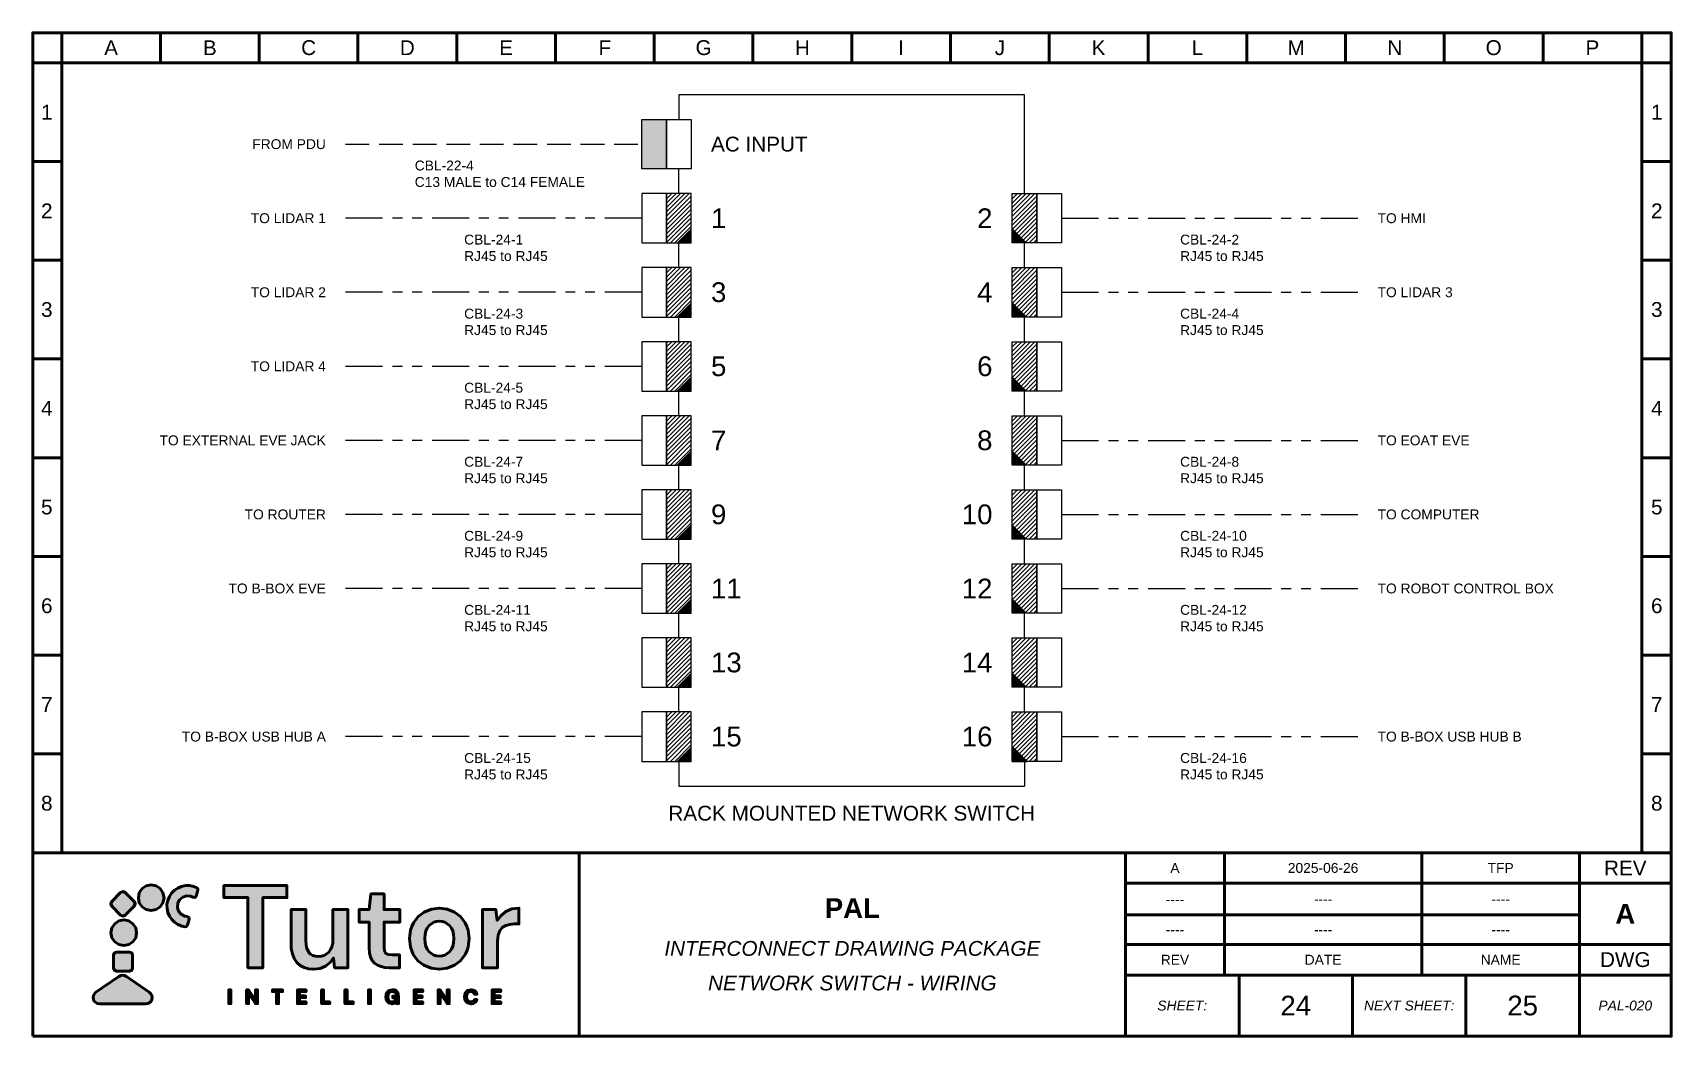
# Paper-space layout 'PAL-024' of a CAD drawing. Header units: inches. Extents: x 0 to 16.6, y 0 to 10.2.
# The model-space entities are those that its viewports show. They can reach past a viewport. Long polylines and large blocks are cut down to what shows.
import ezdxf

# ---------------------------------------------------------------- set-up
doc = ezdxf.new("R2010")
doc.units = ezdxf.units.IN
doc.header["$MEASUREMENT"] = 0
for name, pattern in [('ACAD_ISO02W100', [15, 12, -3]), ('ACAD_ISO03W100', [30, 12, -18]), ('PHANTOM', [2.5, 1.25, -0.25, 0.25, -0.25, 0.25, -0.25])]:
    doc.linetypes.add(name, pattern=pattern)
doc.layers.add('Layer 1', color=7, linetype='Continuous')
doc.styles.get("Standard").update_dxf_attribs({"font": 'arial.ttf'})

msp = doc.modelspace()

# ---------------------------------------------------------------- hatches: boundary and pattern name
h = msp.add_hatch(color=1)
h.dxf.hatch_style = 1
h.paths.add_polyline_path([(56.02, 26.546), (56.27, 26.546), (56.27, 27.046), (56.02, 27.046)])
h = msp.add_hatch()
h.set_pattern_fill('ANSI31', color=5, scale=0.25)
h.set_pattern_definition([(45, (44.625, 2.046257), (-0.022097087, 0.022097087), [])])
h.paths.add_polyline_path([(56.27, 25.796), (56.52, 25.796), (56.52, 26.296), (56.27, 26.296)])
h = msp.add_hatch()
h.set_pattern_fill('ANSI31', color=5, scale=0.25)
h.set_pattern_definition([(45, (48.125, 2.046257), (-0.022097087, 0.022097087), [])])
h.paths.add_polyline_path([(59.77, 25.796), (60.02, 25.796), (60.02, 26.296), (59.77, 26.296)])
h = msp.add_hatch(color=3)
h.dxf.hatch_style = 1
h.paths.add_polyline_path([(56.52, 25.946), (56.52, 25.796), (56.37, 25.796)])
h = msp.add_hatch(color=3)
h.dxf.hatch_style = 1
h.paths.add_polyline_path([(59.77, 25.946), (59.77, 25.796), (59.92, 25.796)])
h = msp.add_hatch()
h.set_pattern_fill('ANSI31', color=5, scale=0.25)
h.set_pattern_definition([(45, (44.625, 1.296257), (-0.022097087, 0.022097087), [])])
h.paths.add_polyline_path([(56.27, 25.046), (56.52, 25.046), (56.52, 25.546), (56.27, 25.546)])
h = msp.add_hatch()
h.set_pattern_fill('ANSI31', color=5, scale=0.25)
h.set_pattern_definition([(45, (48.125, 1.296257), (-0.022097087, 0.022097087), [])])
h.paths.add_polyline_path([(59.77, 25.046), (60.02, 25.046), (60.02, 25.546), (59.77, 25.546)])
h = msp.add_hatch(color=3)
h.dxf.hatch_style = 1
h.paths.add_polyline_path([(56.52, 25.196), (56.52, 25.046), (56.37, 25.046)])
h = msp.add_hatch(color=3)
h.dxf.hatch_style = 1
h.paths.add_polyline_path([(59.77, 25.196), (59.77, 25.046), (59.92, 25.046)])
h = msp.add_hatch()
h.set_pattern_fill('ANSI31', color=5, scale=0.25)
h.set_pattern_definition([(45, (44.625, 0.546257), (-0.022097087, 0.022097087), [])])
h.paths.add_polyline_path([(56.27, 24.296), (56.52, 24.296), (56.52, 24.796), (56.27, 24.796)])
h = msp.add_hatch()
h.set_pattern_fill('ANSI31', color=5, scale=0.25)
h.set_pattern_definition([(45, (48.125, 0.546257), (-0.022097087, 0.022097087), [])])
h.paths.add_polyline_path([(59.77, 24.296), (60.02, 24.296), (60.02, 24.796), (59.77, 24.796)])
h = msp.add_hatch(color=3)
h.dxf.hatch_style = 1
h.paths.add_polyline_path([(56.52, 24.446), (56.52, 24.296), (56.37, 24.296)])
h = msp.add_hatch(color=3)
h.dxf.hatch_style = 1
h.paths.add_polyline_path([(59.77, 24.446), (59.77, 24.296), (59.92, 24.296)])
h = msp.add_hatch()
h.set_pattern_fill('ANSI31', color=5, scale=0.25)
h.set_pattern_definition([(45, (44.625, -0.203743), (-0.022097087, 0.022097087), [])])
h.paths.add_polyline_path([(56.27, 23.546), (56.52, 23.546), (56.52, 24.046), (56.27, 24.046)])
h = msp.add_hatch()
h.set_pattern_fill('ANSI31', color=5, scale=0.25)
h.set_pattern_definition([(45, (48.125, -0.203743), (-0.022097087, 0.022097087), [])])
h.paths.add_polyline_path([(59.77, 23.546), (60.02, 23.546), (60.02, 24.046), (59.77, 24.046)])
h = msp.add_hatch(color=3)
h.dxf.hatch_style = 1
h.paths.add_polyline_path([(56.52, 23.696), (56.52, 23.546), (56.37, 23.546)])
h = msp.add_hatch(color=3)
h.dxf.hatch_style = 1
h.paths.add_polyline_path([(59.77, 23.696), (59.77, 23.546), (59.92, 23.546)])
h = msp.add_hatch()
h.set_pattern_fill('ANSI31', color=5, scale=0.25)
h.set_pattern_definition([(45, (44.625, -0.953743), (-0.022097087, 0.022097087), [])])
h.paths.add_polyline_path([(56.27, 22.796), (56.52, 22.796), (56.52, 23.296), (56.27, 23.296)])
h = msp.add_hatch()
h.set_pattern_fill('ANSI31', color=5, scale=0.25)
h.set_pattern_definition([(45, (48.125, -0.953743), (-0.022097087, 0.022097087), [])])
h.paths.add_polyline_path([(59.77, 22.796), (60.02, 22.796), (60.02, 23.296), (59.77, 23.296)])
h = msp.add_hatch(color=3)
h.dxf.hatch_style = 1
h.paths.add_polyline_path([(56.52, 22.946), (56.52, 22.796), (56.37, 22.796)])
h = msp.add_hatch(color=3)
h.dxf.hatch_style = 1
h.paths.add_polyline_path([(59.77, 22.946), (59.77, 22.796), (59.92, 22.796)])
h = msp.add_hatch()
h.set_pattern_fill('ANSI31', color=5, scale=0.25)
h.set_pattern_definition([(45, (44.625, -1.703743), (-0.022097087, 0.022097087), [])])
h.paths.add_polyline_path([(56.27, 22.046), (56.52, 22.046), (56.52, 22.546), (56.27, 22.546)])
h = msp.add_hatch()
h.set_pattern_fill('ANSI31', color=5, scale=0.25)
h.set_pattern_definition([(45, (48.125, -1.703743), (-0.022097087, 0.022097087), [])])
h.paths.add_polyline_path([(59.77, 22.046), (60.02, 22.046), (60.02, 22.546), (59.77, 22.546)])
h = msp.add_hatch(color=3)
h.dxf.hatch_style = 1
h.paths.add_polyline_path([(56.52, 22.196), (56.52, 22.046), (56.37, 22.046)])
h = msp.add_hatch(color=3)
h.dxf.hatch_style = 1
h.paths.add_polyline_path([(59.77, 22.196), (59.77, 22.046), (59.92, 22.046)])
h = msp.add_hatch()
h.set_pattern_fill('ANSI31', color=5, scale=0.25)
h.set_pattern_definition([(45, (44.625, -2.453743), (-0.022097087, 0.022097087), [])])
h.paths.add_polyline_path([(56.27, 21.296), (56.52, 21.296), (56.52, 21.796), (56.27, 21.796)])
h = msp.add_hatch()
h.set_pattern_fill('ANSI31', color=5, scale=0.25)
h.set_pattern_definition([(45, (48.125, -2.453743), (-0.022097087, 0.022097087), [])])
h.paths.add_polyline_path([(59.77, 21.296), (60.02, 21.296), (60.02, 21.796), (59.77, 21.796)])
h = msp.add_hatch(color=3)
h.dxf.hatch_style = 1
h.paths.add_polyline_path([(56.52, 21.446), (56.52, 21.296), (56.37, 21.296)])
h = msp.add_hatch(color=3)
h.dxf.hatch_style = 1
h.paths.add_polyline_path([(59.77, 21.446), (59.77, 21.296), (59.92, 21.296)])
h = msp.add_hatch()
h.set_pattern_fill('ANSI31', color=5, scale=0.25)
h.set_pattern_definition([(45, (44.625, -3.203743), (-0.022097087, 0.022097087), [])])
h.paths.add_polyline_path([(56.27, 20.546), (56.52, 20.546), (56.52, 21.046), (56.27, 21.046)])
h = msp.add_hatch()
h.set_pattern_fill('ANSI31', color=5, scale=0.25)
h.set_pattern_definition([(45, (48.125, -3.203743), (-0.022097087, 0.022097087), [])])
h.paths.add_polyline_path([(59.77, 20.546), (60.02, 20.546), (60.02, 21.046), (59.77, 21.046)])
h = msp.add_hatch(color=3)
h.dxf.hatch_style = 1
h.paths.add_polyline_path([(56.52, 20.696), (56.52, 20.546), (56.37, 20.546)])
h = msp.add_hatch(color=3)
h.dxf.hatch_style = 1
h.paths.add_polyline_path([(59.77, 20.696), (59.77, 20.546), (59.92, 20.546)])

# ---------------------------------------------------------------- linework, layer by layer
for p, q in [((59.895, 27.296), (56.395, 27.296)), ((56.395, 27.296), (56.395, 27.046)), ((59.895, 26.296), (59.895, 27.296)), ((56.395, 26.296), (56.395, 26.546)), ((56.395, 25.546), (56.395, 25.796)), ((59.895, 25.546), (59.895, 25.796)), ((56.395, 24.796), (56.395, 25.046)), ((59.895, 24.796), (59.895, 25.046)), ((56.395, 24.046), (56.395, 24.296)), ((59.895, 24.046), (59.895, 24.296)), ((56.395, 23.296), (56.395, 23.546)), ((59.895, 23.296), (59.895, 23.546)), ((56.395, 22.546), (56.395, 22.796)), ((59.895, 22.546), (59.895, 22.796)), ((56.395, 21.796), (56.395, 22.046)), ((59.895, 21.796), (59.895, 22.046)), ((56.395, 21.046), (56.395, 21.296)), ((59.895, 21.046), (59.895, 21.296)), ((56.395, 20.546), (56.395, 20.296)), ((59.895, 20.546), (59.895, 20.296)), ((56.395, 20.296), (59.895, 20.296))]:
    msp.add_line(p, q)
at = {"color": 1, "linetype": 'ACAD_ISO02W100', "ltscale": 0.02}
msp.add_line((53.02, 26.796), (56.02, 26.796), dxfattribs=at)
at = {"color": 5, "linetype": 'PHANTOM', "ltscale": 0.3}
for p, q in [((56.02, 26.046), (53.02, 26.046)), ((60.27, 26.046), (63.27, 26.046)), ((56.02, 25.296), (53.02, 25.296)), ((60.27, 25.296), (63.27, 25.296)), ((56.02, 24.546), (53.02, 24.546)), ((56.02, 23.796), (53.02, 23.796)), ((60.27, 23.796), (63.27, 23.796)), ((56.02, 23.046), (53.02, 23.046)), ((60.27, 23.046), (63.27, 23.046)), ((56.02, 22.296), (53.02, 22.296)), ((60.27, 22.296), (63.27, 22.296)), ((56.02, 20.796), (53.02, 20.796)), ((60.27, 20.796), (63.27, 20.796))]:
    msp.add_line(p, q, dxfattribs=at)
at = {"color": 3}
for p, q in [((59.77, 20.546), (59.77, 20.696)), ((59.92, 20.546), (59.77, 20.696)), ((59.77, 20.546), (59.92, 20.546))]:
    msp.add_line(p, q, dxfattribs=at)
at = {"linetype": 'ACAD_ISO03W100', "ltscale": 0.02}
msp.add_lwpolyline([(50.145, 27.621), (66.145, 27.621), (66.145, 19.621), (50.145, 19.621)], close=True, dxfattribs=at)
at = {"color": 1}
for points in [[(56.02, 27.046), (56.27, 27.046), (56.27, 26.546), (56.02, 26.546)], [(56.27, 27.046), (56.52, 27.046), (56.52, 26.546), (56.27, 26.546)]]:
    msp.add_lwpolyline(points, close=True, dxfattribs=at)
at = {"color": 5}
for points in [[(56.27, 26.296), (56.02, 26.296), (56.02, 25.796), (56.27, 25.796)], [(56.52, 26.296), (56.27, 26.296), (56.27, 25.796), (56.52, 25.796)], [(59.77, 26.296), (60.02, 26.296), (60.02, 25.796), (59.77, 25.796)], [(60.02, 26.296), (60.27, 26.296), (60.27, 25.796), (60.02, 25.796)], [(56.27, 25.546), (56.02, 25.546), (56.02, 25.046), (56.27, 25.046)], [(56.52, 25.546), (56.27, 25.546), (56.27, 25.046), (56.52, 25.046)], [(59.77, 25.546), (60.02, 25.546), (60.02, 25.046), (59.77, 25.046)], [(60.02, 25.546), (60.27, 25.546), (60.27, 25.046), (60.02, 25.046)], [(56.27, 24.796), (56.02, 24.796), (56.02, 24.296), (56.27, 24.296)], [(56.52, 24.796), (56.27, 24.796), (56.27, 24.296), (56.52, 24.296)], [(59.77, 24.796), (60.02, 24.796), (60.02, 24.296), (59.77, 24.296)], [(60.02, 24.796), (60.27, 24.796), (60.27, 24.296), (60.02, 24.296)], [(56.27, 24.046), (56.02, 24.046), (56.02, 23.546), (56.27, 23.546)], [(56.52, 24.046), (56.27, 24.046), (56.27, 23.546), (56.52, 23.546)], [(59.77, 24.046), (60.02, 24.046), (60.02, 23.546), (59.77, 23.546)], [(60.02, 24.046), (60.27, 24.046), (60.27, 23.546), (60.02, 23.546)], [(56.27, 23.296), (56.02, 23.296), (56.02, 22.796), (56.27, 22.796)], [(56.52, 23.296), (56.27, 23.296), (56.27, 22.796), (56.52, 22.796)], [(59.77, 23.296), (60.02, 23.296), (60.02, 22.796), (59.77, 22.796)], [(60.02, 23.296), (60.27, 23.296), (60.27, 22.796), (60.02, 22.796)], [(56.27, 22.546), (56.02, 22.546), (56.02, 22.046), (56.27, 22.046)], [(56.52, 22.546), (56.27, 22.546), (56.27, 22.046), (56.52, 22.046)], [(59.77, 22.546), (60.02, 22.546), (60.02, 22.046), (59.77, 22.046)], [(60.02, 22.546), (60.27, 22.546), (60.27, 22.046), (60.02, 22.046)], [(56.27, 21.796), (56.02, 21.796), (56.02, 21.296), (56.27, 21.296)], [(56.52, 21.796), (56.27, 21.796), (56.27, 21.296), (56.52, 21.296)], [(59.77, 21.796), (60.02, 21.796), (60.02, 21.296), (59.77, 21.296)], [(60.02, 21.796), (60.27, 21.796), (60.27, 21.296), (60.02, 21.296)], [(56.27, 21.046), (56.02, 21.046), (56.02, 20.546), (56.27, 20.546)], [(56.52, 21.046), (56.27, 21.046), (56.27, 20.546), (56.52, 20.546)], [(59.77, 21.046), (60.02, 21.046), (60.02, 20.546), (59.77, 20.546)], [(60.02, 21.046), (60.27, 21.046), (60.27, 20.546), (60.02, 20.546)]]:
    msp.add_lwpolyline(points, close=True, dxfattribs=at)

# ---------------------------------------------------------------- texts
at = {"color": 3, "char_height": 0.1, "width": 4.46392}
for s, insert, attachment_point in [('{\\C256;FROM PDU}', (52.82, 26.796), 6), ('{\\C256;CBL-22-4\\PC13 MALE to C14 FEMALE}', (53.72, 26.496), 4), ('{\\C256;TO LIDAR 1}', (52.82, 26.046), 6), ('{\\C256;TO HMI}', (63.47, 26.046), 4), ('{\\C256;CBL-24-1\\PRJ45 to RJ45}', (54.22, 25.746), 4), ('{\\C256;CBL-24-2\\PRJ45 to RJ45}', (61.47, 25.746), 4), ('{\\C256;TO LIDAR 2}', (52.82, 25.296), 6), ('{\\C256;TO LIDAR 3}', (63.47, 25.296), 4), ('{\\C256;CBL-24-3\\PRJ45 to RJ45}', (54.22, 24.996), 4), ('{\\C256;CBL-24-4\\PRJ45 to RJ45}', (61.47, 24.996), 4), ('{\\C256;TO LIDAR 4}', (52.82, 24.546), 6), ('{\\C256;CBL-24-5\\PRJ45 to RJ45}', (54.22, 24.246), 4), ('{\\C256;TO EXTERNAL EVE JACK}', (52.82, 23.796), 6), ('{\\C256;TO EOAT EVE}', (63.47, 23.796), 4), ('{\\C256;CBL-24-7\\PRJ45 to RJ45}', (54.22, 23.496), 4), ('{\\C256;CBL-24-8\\PRJ45 to RJ45}', (61.47, 23.496), 4), ('{\\C256;TO ROUTER}', (52.82, 23.046), 6), ('{\\C256;TO COMPUTER}', (63.47, 23.046), 4), ('{\\C256;CBL-24-9\\PRJ45 to RJ45}', (54.22, 22.746), 4), ('{\\C256;CBL-24-10\\PRJ45 to RJ45}', (61.47, 22.746), 4), ('{\\C256;TO B-BOX EVE}', (52.82, 22.296), 6), ('{\\C256;TO ROBOT CONTROL BOX}', (63.47, 22.296), 4), ('{\\C256;CBL-24-11\\PRJ45 to RJ45}', (54.22, 21.996), 4), ('{\\C256;CBL-24-12\\PRJ45 to RJ45}', (61.47, 21.996), 4), ('{\\C256;TO B-BOX USB HUB A}', (52.82, 20.796), 6), ('{\\C256;TO B-BOX USB HUB B}', (63.47, 20.796), 4), ('{\\C256;CBL-24-15\\PRJ45 to RJ45}', (54.22, 20.496), 4), ('{\\C256;CBL-24-16\\PRJ45 to RJ45}', (61.47, 20.496), 4)]:
    msp.add_mtext(s, dxfattribs=dict(at, insert=insert, attachment_point=attachment_point))
at = {"color": 3}
for s, width, insert, char_height, attachment_point in [('{\\C256;AC INPUT}', 1.28151, (56.72, 26.796), 0.15, 4), ('{\\C256;1}', 1.28151, (56.72, 26.046), 0.2, 4), ('{\\C256;2}', 1.28151, (59.57, 26.046), 0.2, 6), ('{\\C256;3}', 1.28151, (56.72, 25.296), 0.2, 4), ('{\\C256;4}', 1.28151, (59.57, 25.296), 0.2, 6), ('{\\C256;5}', 1.28151, (56.72, 24.546), 0.2, 4), ('{\\C256;6}', 1.28151, (59.57, 24.546), 0.2, 6), ('{\\C256;7}', 1.28151, (56.72, 23.796), 0.2, 4), ('{\\C256;8}', 1.28151, (59.57, 23.796), 0.2, 6), ('{\\C256;9}', 1.28151, (56.72, 23.046), 0.2, 4), ('{\\C256;10}', 1.28151, (59.57, 23.046), 0.2, 6), ('{\\C256;12}', 1.28151, (59.57, 22.296), 0.2, 6), ('{\\C256;11}', 1.28151, (56.72, 22.296), 0.2, 4), ('{\\C256;13}', 1.28151, (56.72, 21.546), 0.2, 4), ('{\\C256;14}', 1.28151, (59.57, 21.546), 0.2, 6), ('{\\C256;15}', 1.28151, (56.72, 20.796), 0.2, 4), ('{\\C256;16}', 1.28151, (59.57, 20.796), 0.2, 6), ('{\\C256;RACK MOUNTED NETWORK SWITCH}', 3.7554, (58.145, 20.096), 0.15, 2)]:
    msp.add_mtext_dynamic_manual_height_columns(s, width=width, gutter_width=1, heights=[0], dxfattribs=dict(at, insert=insert, char_height=char_height, attachment_point=attachment_point))

psp = doc.layouts.new('PAL-024')

# ---------------------------------------------------------------- hatches: boundary and pattern name
at = {"lineweight": 50, "true_color": 0x347eec}
h = psp.add_hatch(color=150, dxfattribs=at)
h.dxf.hatch_style = 1
h.paths.add_polyline_path([(1.153, 0.337), (1.175, 0.34), (1.194, 0.35), (1.208, 0.365), (1.216, 0.383), (1.219, 0.403), (1.216, 0.423), (1.207, 0.441), (1.19, 0.457), (0.958, 0.616), (0.94, 0.625), (0.92, 0.628), (0.901, 0.625), (0.883, 0.616), (0.65, 0.457), (0.634, 0.441), (0.624, 0.423), (0.621, 0.403), (0.625, 0.383), (0.633, 0.365), (0.647, 0.35), (0.665, 0.34), (0.688, 0.337)])
h.paths.add_polyline_path([(0.859, 0.863), (0.836, 0.853), (0.826, 0.83), (0.826, 0.701), (0.836, 0.678), (0.859, 0.668), (0.988, 0.668), (1.012, 0.678), (1.021, 0.701), (1.021, 0.83), (1.012, 0.853), (0.988, 0.863)])
h.paths.add_polyline_path([(0.932, 0.928), (0.983, 0.938), (1.024, 0.966), (1.052, 1.008), (1.062, 1.058), (1.052, 1.109), (1.024, 1.15), (0.983, 1.178), (0.932, 1.188), (0.882, 1.178), (0.84, 1.15), (0.812, 1.109), (0.802, 1.058), (0.812, 1.008), (0.84, 0.966), (0.882, 0.938)])
h.paths.add_polyline_path([(1.038, 1.328), (1.048, 1.351), (1.038, 1.374), (0.947, 1.465), (0.924, 1.475), (0.9, 1.465), (0.809, 1.374), (0.8, 1.351), (0.809, 1.328), (0.9, 1.236), (0.924, 1.227), (0.947, 1.236)])
h.paths.add_polyline_path([(1.117, 1.321), (1.158, 1.293), (1.209, 1.283), (1.259, 1.293), (1.301, 1.321), (1.328, 1.362), (1.339, 1.413), (1.328, 1.463), (1.301, 1.505), (1.259, 1.533), (1.209, 1.543), (1.158, 1.533), (1.117, 1.505), (1.089, 1.463), (1.079, 1.413), (1.089, 1.362)])
h.paths.add_polyline_path([(1.37, 1.303), (1.378, 1.263), (1.394, 1.226), (1.417, 1.193), (1.445, 1.164), (1.48, 1.141), (1.519, 1.125), (1.552, 1.118), (1.568, 1.122), (1.577, 1.135), (1.595, 1.197), (1.591, 1.214), (1.575, 1.222), (1.549, 1.226), (1.512, 1.245), (1.486, 1.276), (1.474, 1.315), (1.478, 1.356), (1.497, 1.393), (1.528, 1.419), (1.567, 1.431), (1.608, 1.428), (1.632, 1.417), (1.65, 1.415), (1.663, 1.427), (1.681, 1.489), (1.68, 1.505), (1.669, 1.516), (1.638, 1.528), (1.596, 1.536), (1.555, 1.536), (1.515, 1.527), (1.478, 1.511), (1.444, 1.489), (1.416, 1.46), (1.393, 1.425), (1.377, 1.386), (1.369, 1.344)])
at = {"lineweight": 50, "true_color": 0x000000}
h = psp.add_hatch(color=18, dxfattribs=at)
h.dxf.hatch_style = 1
h.paths.add_polyline_path([(2.34, 1.414), (2.584, 1.414), (2.584, 1.536), (1.946, 1.536), (1.946, 1.414), (2.188, 1.414), (2.188, 0.704), (2.34, 0.704)])
h.paths.add_polyline_path([(2.625, 0.961), (2.628, 0.898), (2.639, 0.843), (2.658, 0.797), (2.684, 0.758), (2.718, 0.728), (2.757, 0.707), (2.803, 0.694), (2.855, 0.689), (2.92, 0.697), (2.975, 0.72), (3.021, 0.757), (3.055, 0.804), (3.067, 0.704), (3.201, 0.704), (3.201, 1.293), (3.049, 1.293), (3.049, 0.989), (3.047, 0.951), (3.039, 0.917), (3.026, 0.888), (3.008, 0.863), (2.986, 0.843), (2.961, 0.829), (2.934, 0.821), (2.904, 0.818), (2.873, 0.82), (2.846, 0.828), (2.824, 0.841), (2.807, 0.858), (2.783, 0.908), (2.776, 0.975), (2.776, 1.293), (2.625, 1.293)])
h.paths.add_polyline_path([(3.416, 0.909), (3.419, 0.856), (3.43, 0.812), (3.447, 0.776), (3.472, 0.749), (3.502, 0.729), (3.537, 0.715), (3.576, 0.706), (3.62, 0.704), (3.724, 0.704), (3.724, 0.833), (3.65, 0.833), (3.611, 0.837), (3.586, 0.849), (3.573, 0.872), (3.568, 0.908), (3.568, 1.166), (3.727, 1.166), (3.727, 1.293), (3.568, 1.293), (3.568, 1.452), (3.434, 1.452), (3.416, 1.293), (3.315, 1.293), (3.315, 1.166), (3.416, 1.166)])
h.paths.add_polyline_path([(3.834, 0.912), (3.863, 0.837), (3.91, 0.775), (3.971, 0.729), (4.045, 0.699), (4.126, 0.689), (4.207, 0.699), (4.279, 0.729), (4.341, 0.775), (4.388, 0.837), (4.405, 0.873), (4.418, 0.912), (4.428, 0.999), (4.418, 1.084), (4.405, 1.123), (4.388, 1.159), (4.341, 1.222), (4.279, 1.268), (4.207, 1.298), (4.127, 1.308), (4.046, 1.298), (3.973, 1.268), (3.912, 1.222), (3.864, 1.159), (3.847, 1.123), (3.834, 1.084), (3.824, 0.999)])
h.paths.add_polyline_path([(3.98, 0.999), (3.982, 1.04), (3.99, 1.076), (4.004, 1.106), (4.023, 1.131), (4.046, 1.15), (4.071, 1.164), (4.098, 1.173), (4.127, 1.176), (4.155, 1.173), (4.182, 1.164), (4.229, 1.131), (4.249, 1.106), (4.262, 1.076), (4.271, 1.04), (4.273, 0.999), (4.271, 0.957), (4.262, 0.921), (4.249, 0.891), (4.229, 0.865), (4.182, 0.832), (4.155, 0.824), (4.126, 0.821), (4.097, 0.824), (4.07, 0.832), (4.023, 0.865), (4.004, 0.891), (3.99, 0.921), (3.982, 0.957)], flags=16)
h.paths.add_polyline_path([(4.564, 0.704), (4.716, 0.704), (4.716, 0.972), (4.722, 1.033), (4.738, 1.078), (4.764, 1.111), (4.8, 1.132), (4.841, 1.143), (4.889, 1.147), (4.932, 1.147), (4.932, 1.308), (4.861, 1.299), (4.801, 1.273), (4.752, 1.234), (4.714, 1.183), (4.7, 1.293), (4.564, 1.293)])
h.paths.add_polyline_path([(1.995, 0.34), (2.016, 0.34), (2.016, 0.479), (1.995, 0.479)])
h.paths.add_polyline_path([(2.196, 0.445), (2.265, 0.34), (2.286, 0.34), (2.286, 0.479), (2.265, 0.479), (2.265, 0.375), (2.196, 0.479), (2.175, 0.479), (2.175, 0.34), (2.196, 0.34)])
h.paths.add_polyline_path([(2.478, 0.34), (2.499, 0.34), (2.499, 0.462), (2.54, 0.462), (2.54, 0.479), (2.437, 0.479), (2.437, 0.462), (2.478, 0.462)])
h.paths.add_polyline_path([(2.69, 0.34), (2.778, 0.34), (2.778, 0.357), (2.711, 0.357), (2.711, 0.402), (2.772, 0.402), (2.772, 0.419), (2.711, 0.419), (2.711, 0.462), (2.778, 0.462), (2.778, 0.479), (2.69, 0.479)])
h.paths.add_polyline_path([(2.934, 0.34), (3.018, 0.34), (3.018, 0.357), (2.955, 0.357), (2.955, 0.479), (2.934, 0.479)])
h.paths.add_polyline_path([(3.171, 0.34), (3.255, 0.34), (3.255, 0.357), (3.192, 0.357), (3.192, 0.479), (3.171, 0.479)])
h.paths.add_polyline_path([(3.409, 0.34), (3.43, 0.34), (3.43, 0.479), (3.409, 0.479)])
h = psp.add_hatch(color=18, dxfattribs=at)
h.dxf.hatch_style = 1
h.paths.add_polyline_path([(3.606, 0.409), (3.609, 0.431), (3.618, 0.448), (3.633, 0.458), (3.652, 0.462), (3.676, 0.456), (3.689, 0.438), (3.713, 0.438), (3.705, 0.456), (3.692, 0.47), (3.674, 0.479), (3.652, 0.481), (3.616, 0.472), (3.592, 0.447), (3.584, 0.409), (3.592, 0.372), (3.615, 0.347), (3.649, 0.338), (3.676, 0.344), (3.694, 0.361), (3.696, 0.34), (3.715, 0.34), (3.715, 0.416), (3.656, 0.416), (3.656, 0.399), (3.694, 0.399), (3.681, 0.368), (3.669, 0.36), (3.65, 0.357), (3.632, 0.36), (3.618, 0.37), (3.609, 0.387)])
h = psp.add_hatch(color=18, dxfattribs=at)
h.dxf.hatch_style = 1
h.paths.add_polyline_path([(3.892, 0.402), (3.953, 0.402), (3.953, 0.419), (3.892, 0.419), (3.892, 0.462), (3.959, 0.462), (3.959, 0.479), (3.871, 0.479), (3.871, 0.34), (3.959, 0.34), (3.959, 0.357), (3.892, 0.357)])
h.paths.add_polyline_path([(4.115, 0.34), (4.136, 0.34), (4.136, 0.445), (4.206, 0.34), (4.227, 0.34), (4.227, 0.479), (4.206, 0.479), (4.206, 0.375), (4.136, 0.479), (4.115, 0.479)])
h.paths.add_polyline_path([(4.402, 0.41), (4.405, 0.432), (4.415, 0.448), (4.429, 0.459), (4.447, 0.463), (4.472, 0.455), (4.484, 0.436), (4.507, 0.436), (4.5, 0.455), (4.487, 0.47), (4.47, 0.478), (4.448, 0.481), (4.412, 0.472), (4.389, 0.447), (4.381, 0.41), (4.389, 0.372), (4.412, 0.347), (4.448, 0.338), (4.47, 0.341), (4.487, 0.35), (4.5, 0.364), (4.507, 0.382), (4.484, 0.382), (4.472, 0.364), (4.447, 0.357), (4.429, 0.36), (4.415, 0.371), (4.405, 0.388)])
h.paths.add_polyline_path([(4.661, 0.34), (4.749, 0.34), (4.749, 0.357), (4.682, 0.357), (4.682, 0.402), (4.743, 0.402), (4.743, 0.419), (4.682, 0.419), (4.682, 0.462), (4.749, 0.462), (4.749, 0.479), (4.661, 0.479)])

# ---------------------------------------------------------------- linework, layer by layer
at = {"lineweight": 50}
for p, q in [((0.303, 9.869), (0.303, 10.173)), ((1.303, 10.173), (1.303, 9.869)), ((2.303, 10.173), (2.303, 9.869)), ((3.303, 10.173), (3.303, 9.869)), ((4.303, 10.173), (4.303, 9.869)), ((5.303, 10.173), (5.303, 9.869)), ((6.303, 10.173), (6.303, 9.869)), ((7.303, 10.173), (7.303, 9.869)), ((8.303, 10.173), (8.303, 9.869)), ((9.303, 10.173), (9.303, 9.869)), ((10.303, 10.173), (10.303, 9.869)), ((11.303, 10.173), (11.303, 9.869)), ((12.303, 10.173), (12.303, 9.869)), ((13.303, 10.173), (13.303, 9.869)), ((14.303, 10.173), (14.303, 9.869)), ((15.303, 10.173), (15.303, 9.869)), ((16.303, 9.869), (16.303, 10.173)), ((0.303, 9.869), (0.01, 9.869)), ((16.303, 9.869), (16.303, 1.869)), ((16.303, 9.869), (16.601, 9.869)), ((0.303, 8.869), (0.01, 8.869)), ((16.601, 8.869), (16.303, 8.869)), ((0.303, 7.869), (0.01, 7.869)), ((16.601, 7.869), (16.303, 7.869)), ((0.303, 6.869), (0.01, 6.869)), ((16.601, 6.869), (16.303, 6.869)), ((0.303, 5.869), (0.01, 5.869)), ((16.601, 5.869), (16.303, 5.869)), ((0.303, 4.869), (0.01, 4.869)), ((16.601, 4.869), (16.303, 4.869)), ((0.303, 3.869), (0.01, 3.869)), ((16.601, 3.869), (16.303, 3.869)), ((0.303, 2.869), (0.01, 2.869)), ((16.601, 2.869), (16.303, 2.869)), ((16.601, 1.869), (0.01, 1.869)), ((5.543, 0.01), (5.543, 1.869)), ((11.076, 0.01), (11.076, 1.869)), ((12.076, 0.629), (12.076, 1.869)), ((14.076, 0.629), (14.076, 1.869)), ((15.672, 1.869), (15.672, 0.01)), ((15.672, 1.869), (16.601, 1.869)), ((11.076, 1.559), (15.672, 1.559)), ((15.672, 1.559), (16.601, 1.559)), ((11.076, 1.239), (15.672, 1.239)), ((11.076, 0.94), (15.672, 0.94)), ((16.601, 0.94), (15.672, 0.94)), ((11.076, 0.629), (15.672, 0.629)), ((12.225, 0.01), (12.225, 0.629)), ((13.374, 0.01), (13.374, 0.629)), ((14.523, 0.01), (14.523, 0.629)), ((15.672, 0.629), (16.601, 0.629))]:
    psp.add_line(p, q, dxfattribs=at)
psp.add_lwpolyline([(0.01, 0.01), (16.601, 0.01), (16.601, 10.173), (0.01, 10.173)], close=True, dxfattribs=at)
psp.add_lwpolyline([(16.303, 1.869), (16.303, 9.869), (0.303, 9.869), (0.303, 1.869)], dxfattribs=at)
at = {"layer": 'Layer 1', "color": 150, "lineweight": 50, "true_color": 0x347eec}
for points in [[(1.339, 1.413), (1.328, 1.463), (1.301, 1.505), (1.259, 1.533), (1.209, 1.543), (1.158, 1.533), (1.117, 1.505), (1.089, 1.463), (1.079, 1.413), (1.089, 1.362), (1.117, 1.321), (1.158, 1.293), (1.209, 1.283), (1.259, 1.293), (1.301, 1.321), (1.328, 1.362), (1.339, 1.413), (1.339, 1.413)], [(1.577, 1.135), (1.568, 1.122), (1.552, 1.118), (1.519, 1.125), (1.48, 1.141), (1.445, 1.164), (1.417, 1.193), (1.394, 1.226), (1.378, 1.263), (1.37, 1.303), (1.369, 1.344), (1.377, 1.386), (1.393, 1.425), (1.416, 1.46), (1.444, 1.489), (1.478, 1.511), (1.515, 1.527), (1.555, 1.536), (1.596, 1.536), (1.638, 1.528), (1.669, 1.516), (1.68, 1.505), (1.681, 1.489), (1.663, 1.427), (1.65, 1.415), (1.632, 1.417), (1.608, 1.428), (1.567, 1.431), (1.528, 1.419), (1.497, 1.393), (1.478, 1.356), (1.474, 1.315), (1.486, 1.276), (1.512, 1.245), (1.549, 1.226), (1.575, 1.222), (1.591, 1.214), (1.595, 1.197), (1.577, 1.135), (1.577, 1.135)], [(0.9, 1.236), (0.924, 1.227), (0.947, 1.236), (1.038, 1.328), (1.048, 1.351), (1.038, 1.374), (0.947, 1.465), (0.924, 1.475), (0.9, 1.465), (0.809, 1.374), (0.8, 1.351), (0.809, 1.328), (0.9, 1.236), (0.9, 1.236)], [(1.062, 1.058), (1.052, 1.109), (1.024, 1.15), (0.983, 1.178), (0.932, 1.188), (0.882, 1.178), (0.84, 1.15), (0.812, 1.109), (0.802, 1.058), (0.812, 1.008), (0.84, 0.966), (0.882, 0.938), (0.932, 0.928), (0.983, 0.938), (1.024, 0.966), (1.052, 1.008), (1.062, 1.058), (1.062, 1.058)], [(0.826, 0.701), (0.836, 0.678), (0.859, 0.668), (0.988, 0.668), (1.012, 0.678), (1.021, 0.701), (1.021, 0.83), (1.012, 0.853), (0.988, 0.863), (0.859, 0.863), (0.836, 0.853), (0.826, 0.83), (0.826, 0.701), (0.826, 0.701)], [(0.883, 0.616), (0.901, 0.625), (0.92, 0.628), (0.94, 0.625), (0.958, 0.616), (1.19, 0.457), (1.207, 0.441), (1.216, 0.423), (1.219, 0.403), (1.216, 0.383), (1.208, 0.365), (1.194, 0.35), (1.175, 0.34), (1.153, 0.337), (0.688, 0.337), (0.665, 0.34), (0.647, 0.35), (0.633, 0.365), (0.625, 0.383), (0.621, 0.403), (0.624, 0.423), (0.634, 0.441), (0.65, 0.457), (0.883, 0.616), (0.883, 0.616)]]:
    psp.add_lwpolyline(points, close=True, dxfattribs=at)
at = {"layer": 'Layer 1', "color": 7, "lineweight": 50}
for points in [[(2.188, 0.704), (2.188, 1.414), (1.946, 1.414), (1.946, 1.536), (2.584, 1.536), (2.584, 1.414), (2.34, 1.414), (2.34, 0.704), (2.188, 0.704), (2.188, 0.704)], [(3.62, 0.704), (3.576, 0.706), (3.537, 0.715), (3.502, 0.729), (3.472, 0.749), (3.447, 0.776), (3.43, 0.812), (3.419, 0.856), (3.416, 0.909), (3.416, 1.166), (3.315, 1.166), (3.315, 1.293), (3.416, 1.293), (3.434, 1.452), (3.568, 1.452), (3.568, 1.293), (3.727, 1.293), (3.727, 1.166), (3.568, 1.166), (3.568, 0.908), (3.573, 0.872), (3.586, 0.849), (3.611, 0.837), (3.65, 0.833), (3.724, 0.833), (3.724, 0.704), (3.62, 0.704), (3.62, 0.704)], [(2.855, 0.689), (2.803, 0.694), (2.757, 0.707), (2.718, 0.728), (2.684, 0.758), (2.658, 0.797), (2.639, 0.843), (2.628, 0.898), (2.625, 0.961), (2.625, 1.293), (2.776, 1.293), (2.776, 0.975), (2.783, 0.908), (2.807, 0.858), (2.824, 0.841), (2.846, 0.828), (2.873, 0.82), (2.904, 0.818), (2.934, 0.821), (2.961, 0.829), (2.986, 0.843), (3.008, 0.863), (3.026, 0.888), (3.039, 0.917), (3.047, 0.951), (3.049, 0.989), (3.049, 1.293), (3.201, 1.293), (3.201, 0.704), (3.067, 0.704), (3.055, 0.804), (3.021, 0.757), (2.975, 0.72), (2.92, 0.697), (2.855, 0.689), (2.855, 0.689)], [(4.126, 0.689), (4.045, 0.699), (3.971, 0.729), (3.91, 0.775), (3.863, 0.837), (3.834, 0.912), (3.824, 0.999), (3.834, 1.084), (3.847, 1.123), (3.864, 1.159), (3.912, 1.222), (3.973, 1.268), (4.046, 1.298), (4.127, 1.308), (4.207, 1.298), (4.279, 1.268), (4.341, 1.222), (4.388, 1.159), (4.405, 1.123), (4.418, 1.084), (4.428, 0.999), (4.418, 0.912), (4.405, 0.873), (4.388, 0.837), (4.341, 0.775), (4.279, 0.729), (4.207, 0.699), (4.126, 0.689), (4.126, 0.689)], [(4.126, 0.821), (4.155, 0.824), (4.182, 0.832), (4.229, 0.865), (4.249, 0.891), (4.262, 0.921), (4.271, 0.957), (4.273, 0.999), (4.271, 1.04), (4.262, 1.076), (4.249, 1.106), (4.229, 1.131), (4.182, 1.164), (4.155, 1.173), (4.127, 1.176), (4.098, 1.173), (4.071, 1.164), (4.046, 1.15), (4.023, 1.131), (4.004, 1.106), (3.99, 1.076), (3.982, 1.04), (3.98, 0.999), (3.982, 0.957), (3.99, 0.921), (4.004, 0.891), (4.023, 0.865), (4.07, 0.832), (4.097, 0.824), (4.126, 0.821), (4.126, 0.821)], [(4.564, 0.704), (4.564, 1.293), (4.7, 1.293), (4.714, 1.183), (4.752, 1.234), (4.801, 1.273), (4.861, 1.299), (4.932, 1.308), (4.932, 1.147), (4.889, 1.147), (4.841, 1.143), (4.8, 1.132), (4.764, 1.111), (4.738, 1.078), (4.722, 1.033), (4.716, 0.972), (4.716, 0.704), (4.564, 0.704), (4.564, 0.704)], [(1.995, 0.34), (1.995, 0.479), (2.016, 0.479), (2.016, 0.34), (1.995, 0.34), (1.995, 0.34)], [(2.175, 0.34), (2.175, 0.479), (2.196, 0.479), (2.265, 0.375), (2.265, 0.479), (2.286, 0.479), (2.286, 0.34), (2.265, 0.34), (2.196, 0.445), (2.196, 0.34), (2.175, 0.34), (2.175, 0.34)], [(2.478, 0.34), (2.478, 0.462), (2.437, 0.462), (2.437, 0.479), (2.54, 0.479), (2.54, 0.462), (2.499, 0.462), (2.499, 0.34), (2.478, 0.34), (2.478, 0.34)], [(2.69, 0.34), (2.69, 0.479), (2.778, 0.479), (2.778, 0.462), (2.711, 0.462), (2.711, 0.419), (2.772, 0.419), (2.772, 0.402), (2.711, 0.402), (2.711, 0.357), (2.778, 0.357), (2.778, 0.34), (2.69, 0.34), (2.69, 0.34)], [(2.934, 0.34), (2.934, 0.479), (2.955, 0.479), (2.955, 0.357), (3.018, 0.357), (3.018, 0.34), (2.934, 0.34), (2.934, 0.34)], [(3.171, 0.34), (3.171, 0.479), (3.192, 0.479), (3.192, 0.357), (3.255, 0.357), (3.255, 0.34), (3.171, 0.34), (3.171, 0.34)], [(3.409, 0.34), (3.409, 0.479), (3.43, 0.479), (3.43, 0.34), (3.409, 0.34), (3.409, 0.34)], [(3.649, 0.338), (3.615, 0.347), (3.592, 0.372), (3.584, 0.409), (3.592, 0.447), (3.616, 0.472), (3.652, 0.481), (3.674, 0.479), (3.692, 0.47), (3.705, 0.456), (3.713, 0.438), (3.689, 0.438), (3.676, 0.456), (3.652, 0.462), (3.633, 0.458), (3.618, 0.448), (3.609, 0.431), (3.606, 0.409), (3.609, 0.387), (3.618, 0.37), (3.632, 0.36), (3.65, 0.357), (3.669, 0.36), (3.681, 0.368), (3.694, 0.399), (3.656, 0.399), (3.656, 0.416), (3.715, 0.416), (3.715, 0.34), (3.696, 0.34), (3.694, 0.361), (3.676, 0.344), (3.649, 0.338), (3.649, 0.338)], [(3.871, 0.34), (3.871, 0.479), (3.959, 0.479), (3.959, 0.462), (3.892, 0.462), (3.892, 0.419), (3.953, 0.419), (3.953, 0.402), (3.892, 0.402), (3.892, 0.357), (3.959, 0.357), (3.959, 0.34), (3.871, 0.34), (3.871, 0.34)], [(4.115, 0.34), (4.115, 0.479), (4.136, 0.479), (4.206, 0.375), (4.206, 0.479), (4.227, 0.479), (4.227, 0.34), (4.206, 0.34), (4.136, 0.445), (4.136, 0.34), (4.115, 0.34), (4.115, 0.34)], [(4.448, 0.338), (4.412, 0.347), (4.389, 0.372), (4.381, 0.41), (4.389, 0.447), (4.412, 0.472), (4.448, 0.481), (4.47, 0.478), (4.487, 0.47), (4.5, 0.455), (4.507, 0.436), (4.484, 0.436), (4.472, 0.455), (4.447, 0.463), (4.429, 0.459), (4.415, 0.448), (4.405, 0.432), (4.402, 0.41), (4.405, 0.388), (4.415, 0.371), (4.429, 0.36), (4.447, 0.357), (4.472, 0.364), (4.484, 0.382), (4.507, 0.382), (4.5, 0.364), (4.487, 0.35), (4.47, 0.341), (4.448, 0.338), (4.448, 0.338)], [(4.661, 0.34), (4.661, 0.479), (4.749, 0.479), (4.749, 0.462), (4.682, 0.462), (4.682, 0.419), (4.743, 0.419), (4.743, 0.402), (4.682, 0.402), (4.682, 0.357), (4.749, 0.357), (4.749, 0.34), (4.661, 0.34), (4.661, 0.34)]]:
    psp.add_lwpolyline(points, close=True, dxfattribs=at)

# ---------------------------------------------------------------- texts
at = {"lineweight": 50}
for s, width, heights, insert, char_height, attachment_point in [('\\pxqc;A', 1, [0], (0.303, 10.021), 0.15, 4), ('\\pxqc;B', 1, [0], (1.303, 10.021), 0.15, 4), ('\\pxqc;C', 1, [0], (2.303, 10.021), 0.15, 4), ('\\pxqc;D', 1, [0], (3.303, 10.021), 0.15, 4), ('\\pxqc;E', 1, [0], (4.303, 10.021), 0.15, 4), ('\\pxqc;F', 1, [0], (5.303, 10.021), 0.15, 4), ('\\pxqc;G', 1, [0], (6.303, 10.021), 0.15, 4), ('\\pxqc;H', 1, [0], (7.303, 10.021), 0.15, 4), ('\\pxqc;I', 1, [0], (8.303, 10.021), 0.15, 4), ('\\pxqc;J', 1, [0], (9.303, 10.021), 0.15, 4), ('\\pxqc;K', 1, [0], (10.303, 10.021), 0.15, 4), ('\\pxqc;L', 1, [0], (11.303, 10.021), 0.15, 4), ('\\pxqc;M', 1, [0], (12.303, 10.021), 0.15, 4), ('\\pxqc;N', 1, [0], (13.303, 10.021), 0.15, 4), ('\\pxqc;O', 1, [0], (14.303, 10.021), 0.15, 4), ('\\pxqc;P', 1, [0], (15.303, 10.021), 0.15, 4), ('1', 0.28267, [0.985], (0.152, 9.369), 0.15, 5), ('1', 0.28267, [0.985], (16.455, 9.369), 0.15, 5), ('2', 0.28267, [0.985], (0.152, 8.369), 0.15, 5), ('2', 0.28267, [0.985], (16.455, 8.369), 0.15, 5), ('3', 0.28267, [0.985], (0.152, 7.369), 0.15, 5), ('3', 0.28267, [0.985], (16.455, 7.369), 0.15, 5), ('4', 0.28267, [0.985], (0.152, 6.369), 0.15, 5), ('4', 0.28267, [0.985], (16.455, 6.369), 0.15, 5), ('5', 0.28267, [0.985], (0.152, 5.369), 0.15, 5), ('5', 0.28267, [0.985], (16.455, 5.369), 0.15, 5), ('6', 0.28267, [0.985], (0.152, 4.369), 0.15, 5), ('6', 0.28267, [0.985], (16.455, 4.369), 0.15, 5), ('7', 0.28267, [0.985], (0.152, 3.369), 0.15, 5), ('7', 0.28267, [0.985], (16.455, 3.369), 0.15, 5), ('8', 0.28267, [0.985], (0.152, 2.369), 0.15, 5), ('8', 0.28267, [0.985], (16.455, 2.369), 0.15, 5), ('A', 1, [0], (11.576, 1.714), 0.1, 5), ('2025-06-26', 1, [0], (13.076, 1.714), 0.1, 5), ('TFP', 1, [0], (14.874, 1.714), 0.1, 5), ('REV', 0.54893, [0], (16.136, 1.714), 0.15, 5), ('----', 1, [0], (11.576, 1.397), 0.1, 5), ('----', 1, [0], (13.076, 1.399), 0.1, 5), ('----', 1, [0], (14.874, 1.399), 0.1, 5), ('{\\fArial|b1|i0|c0|p34;A}', 1.04591, [0], (16.136, 1.25), 0.2, 5), ('----', 1, [0], (11.576, 1.09), 0.1, 5), ('----', 1, [0], (13.076, 1.09), 0.1, 5), ('----', 1, [0], (14.874, 1.09), 0.1, 5), ('REV', 1, [0], (11.576, 0.785), 0.1, 5), ('DATE', 2, [0], (13.076, 0.785), 0.1, 5), ('NAME', 1.59557, [0], (14.874, 0.785), 0.1, 5), ('DWG', 0.54893, [0], (16.136, 0.785), 0.15, 5), ('{\\fArial|b0|i1|c0|p34;SHEET:}', 1.04591, [0], (11.65, 0.32), 0.1, 5), ('24', 1.04591, [0], (12.799, 0.32), 0.2, 5), ('{\\fArial|b0|i1|c0|p34;NEXT SHEET:}', 1.04591, [0], (13.948, 0.32), 0.1, 5), ('25', 1.04591, [0], (15.097, 0.32), 0.2, 5), ('{\\fArial|b0|i1|c0|p34;PAL-020}', 1.04591, [0], (16.136, 0.32), 0.1, 5)]:
    psp.add_mtext_dynamic_manual_height_columns(s, width=width, gutter_width=1, heights=heights, dxfattribs=dict(at, insert=insert, char_height=char_height, attachment_point=attachment_point))
at = {"lineweight": 50, "insert": (8.309, 0.94), "char_height": 0.2, "width": 11.15392, "attachment_point": 5}
psp.add_mtext('{\\fArial|b1|i0|c0|p34;PAL}\\P{\\H0.3x;\\P\\fArial|b0|i1|c0|p34;\\H2.5x;INTERCONNECT DRAWING PACKAGE\\P\\H0.4x;\\P\\H2.5x;NETWORK SWITCH - WIRING}', dxfattribs=at)

# ---------------------------------------------------------------- viewports
at = {"layer": '0'}
psp.add_viewport(center=(8.303, 5.869), size=(16, 8), view_center_point=(58.145, 23.621), view_height=8, dxfattribs=at)

doc.saveas('drawing.dxf')
